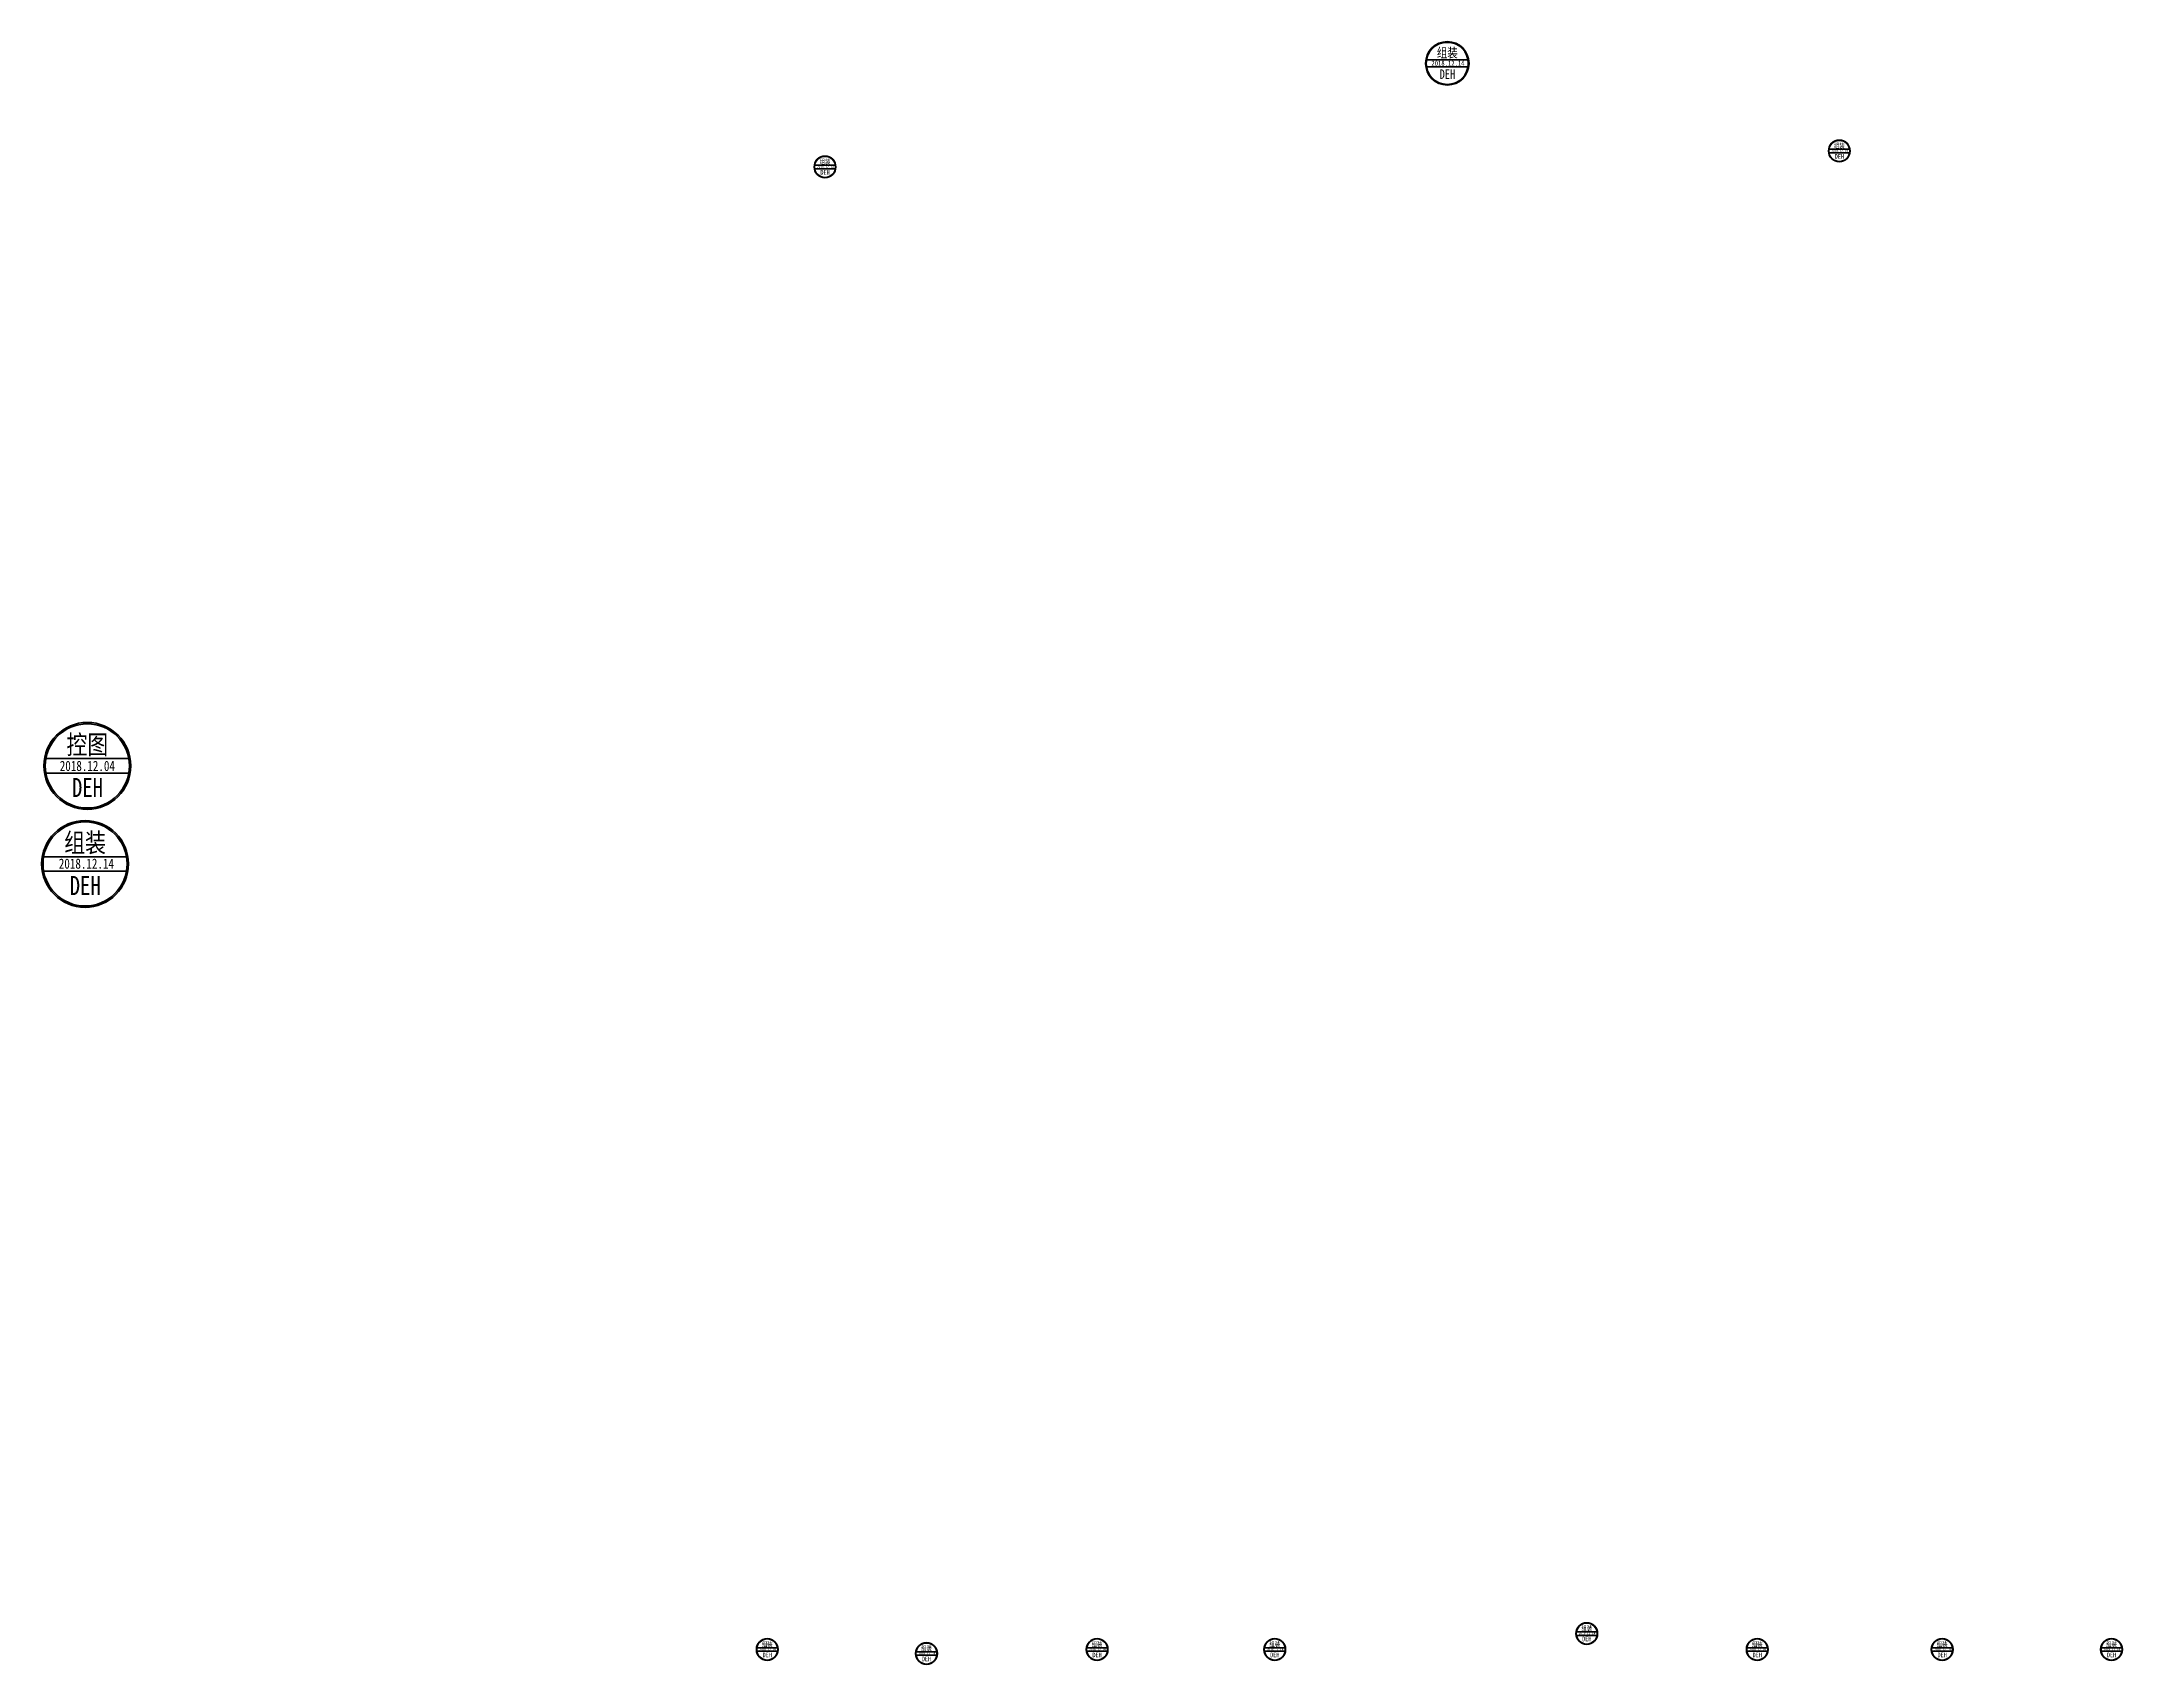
# Model space of a CAD drawing. Header units: millimetres. Extents: x 30878 to 98787, y -104020 to -37329.
# Drawn here: x 32107 to 34980, y -56324 to -54084 of the extents above; entities that cross this region are included whole.
import ezdxf
from ezdxf.enums import TextEntityAlignment as Align

# ---------------------------------------------------------------- set-up
doc = ezdxf.new("R2010")
doc.units = ezdxf.units.MM
doc.header["$LTSCALE"] = 0.5
doc.layers.add('印章专用-控图', color=1, linetype='Continuous', lineweight=80)
doc.layers.add('印章专用-组装', color=1, linetype='Continuous', lineweight=80)
doc.styles.add('国标', font='simfang.ttf', dxfattribs={"width": 0.8})

# ---------------------------------------------------------------- blocks, each defined once
blk = doc.blocks.new('组装章')
at = {"layer": '印章专用-组装', "lineweight": 35}
h = blk.add_hatch(color=256, dxfattribs=at)
h.paths.add_polyline_path([(-15, 0, 1), (15, 0, 1)])
h.paths.add_polyline_path([(14.5, 0, -1), (-14.5, 0, -1)], flags=16)
for p, q in [((-14.28, 2.5), (14.28, 2.5)), ((-14.28, -2.5), (14.28, -2.5))]:
    blk.add_line(p, q, dxfattribs=at)
for radius in [15, 14.5]:
    blk.add_circle((0, 0), radius, dxfattribs=at)
at = {"layer": '印章专用-组装', "color": 4, "style": '国标', "width": 0.8}
blk.add_text('DEH', height=6.562, dxfattribs=at).set_placement((0.05, -10.74), align=Align.CENTER)
at = {"layer": '印章专用-组装', "color": 3, "style": '国标', "width": 0.8}
blk.add_attdef('组装', text='', height=6.6, dxfattribs=at).set_placement((0, 7.35), align=Align.MIDDLE_CENTER)
at = {"layer": '印章专用-组装', "color": 2, "style": '国标', "width": 0.8}
blk.add_attdef('XXXX.XX.XX', text='', height=3.5, dxfattribs=at).set_placement((0.45, 0.1), align=Align.MIDDLE_CENTER)
blk = doc.blocks.new('YZ-ZZ')
at = {"layer": '印章专用-组装'}
blk.add_blockref('组装章', (0.63, 0), dxfattribs=at).add_auto_attribs({'组装': '组装', 'XXXX.XX.XX': '2018.12.14'})
blk = doc.blocks.new('控图章')
at = {"layer": '印章专用-控图'}
h = blk.add_hatch(color=256, dxfattribs=at)
h.paths.add_polyline_path([(-15, 0, 1), (15, 0, 1)])
h.paths.add_polyline_path([(14.5, 0, -1), (-14.5, 0, -1)], flags=16)
at = {"layer": '印章专用-控图', "lineweight": 35}
for p, q in [((-14.28, 2.5), (14.28, 2.5)), ((-14.28, -2.5), (14.28, -2.5))]:
    blk.add_line(p, q, dxfattribs=at)
for radius in [15, 14.5]:
    blk.add_circle((0, 0), radius, dxfattribs=at)
at = {"layer": '印章专用-控图', "color": 4, "style": '国标', "width": 0.8}
blk.add_text('DEH', height=6.562, dxfattribs=at).set_placement((0.05, -10.74), align=Align.CENTER)
at = {"layer": '印章专用-控图', "color": 3, "style": '国标', "width": 0.8}
blk.add_attdef('控图', text='', height=6.6, dxfattribs=at).set_placement((0, 7.35), align=Align.MIDDLE_CENTER)
at = {"layer": '印章专用-控图', "color": 2, "style": '国标', "width": 0.8}
blk.add_attdef('XXXX.XX.XX', text='', height=3.5, dxfattribs=at).set_placement((0, 0), align=Align.MIDDLE_CENTER)
blk = doc.blocks.new('YZ-KT')
at = {"layer": '印章专用-控图'}
blk.add_blockref('控图章', (0.63, 0), dxfattribs=at).add_auto_attribs({'XXXX.XX.XX': '2018.12.04', '控图': '控图'})

msp = doc.modelspace()

# ---------------------------------------------------------------- block references
at = {"layer": '印章专用-控图', "xscale": 4, "yscale": 4, "zscale": 4}
msp.add_blockref('YZ-KT', (32168.099, -55083.932), dxfattribs=at)
at = {"layer": '印章专用-组装'}
for p, xscale, yscale, zscale in [((34046.718, -54114.035), 2, 2, 2), ((32164.961, -55219.254), 4, 4, 4)]:
    msp.add_blockref('YZ-ZZ', p, dxfattribs=dict(at, xscale=xscale, yscale=yscale, zscale=zscale))
for p in [(34588.506, -54234.989), (33188.28, -54257.003), (34239.86, -56281.745), (33108.516, -56303.759), (33328.376, -56309.309), (33563.833, -56303.759), (33809.216, -56303.759), (34475.151, -56303.759), (34730.453, -56303.759), (34964.26, -56303.759)]:
    msp.add_blockref('YZ-ZZ', p, dxfattribs=at)

doc.saveas('drawing.dxf')
